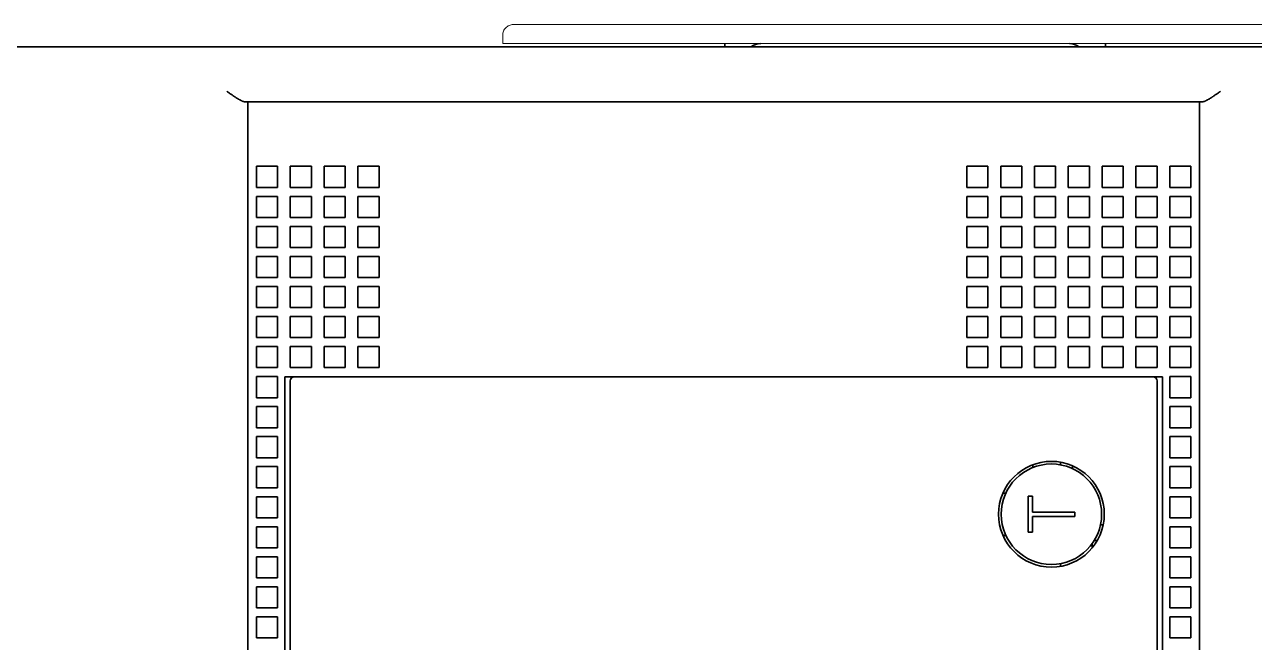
# Model space of a CAD drawing. Header units: millimetres. Extents: x -161 to 18, y -4 to 4.
# Drawn here: x 9.16 to 14.97, y 0.85 to 3.77 of the extents above; entities that cross this region are included whole.
import ezdxf

# ---------------------------------------------------------------- set-up
doc = ezdxf.new("R2010")
doc.units = ezdxf.units.MM
doc.linetypes.add('DASHSPACE', pattern=[30, 12, -18])

msp = doc.modelspace()

# ---------------------------------------------------------------- linework, layer by layer
at = {"color": 7, "linetype": 'DASHSPACE', "lineweight": 13, "ltscale": 0.025}
msp.add_line((11.4672, 3.7716), (11.5672, 3.7716), dxfattribs=at)
at = {"color": 7, "linetype": 'DASHSPACE', "lineweight": 13}
for p, q in [((15.1672, 3.7716), (11.5672, 3.7716)), ((15.1672, 3.6816), (11.5672, 3.6816))]:
    msp.add_line(p, q, dxfattribs=at)
at = {"color": 7, "lineweight": 35}
for p, q in [((7.0322, 3.6666), (16.5922, 3.6666)), ((11.7122, 3.6666), (7.1622, 3.6666)), ((16.4622, 3.6666), (14.2622, 3.6666)), ((10.2122, 3.4066), (14.7122, 3.4066)), ((10.2122, 3.1566), (10.2122, -3.4434)), ((14.7122, 3.1566), (14.7122, -3.4434)), ((14.5372, 2.1066), (10.3872, 2.1066)), ((10.3872, -2.3934), (10.3872, 2.1066)), ((14.4922, 2.1066), (10.4322, 2.1066)), ((14.5372, 2.1066), (14.5372, -2.3934)), ((10.4122, 2.0169), (10.4122, -2.3037)), ((14.5122, -2.3037), (14.5122, 2.0169))]:
    msp.add_line(p, q, dxfattribs=at)
at = {"color": 7, "linetype": 'DASHSPACE', "lineweight": 13, "ltscale": 0.01}
msp.add_line((11.4172, 3.6816), (11.4172, 3.7216), dxfattribs=at)
at = {"color": 7, "linetype": 'DASHSPACE', "lineweight": 13, "ltscale": 0.0375}
msp.add_line((11.5672, 3.6816), (11.4172, 3.6816), dxfattribs=at)
at = {"color": 7, "lineweight": 35, "ltscale": 0.0525}
msp.add_line((12.4622, 3.6666), (12.2522, 3.6666), dxfattribs=at)
at = {"color": 7, "lineweight": 35, "ltscale": 0.00375}
for p, q in [((12.4672, 3.6666), (12.4672, 3.6816)), ((14.2672, 3.6666), (14.2672, 3.6816))]:
    msp.add_line(p, q, dxfattribs=at)
at = {"color": 7, "lineweight": 35, "ltscale": 0.003349}
for p, q in [((10.1988, 3.4066), (10.2122, 3.4066)), ((14.7122, 3.4066), (14.7256, 3.4066))]:
    msp.add_line(p, q, dxfattribs=at)
at = {"color": 7, "lineweight": 35, "ltscale": 0.0625}
for p, q in [((10.2122, 3.1566), (10.2122, 3.4066)), ((14.7122, 3.4066), (14.7122, 3.1566))]:
    msp.add_line(p, q, dxfattribs=at)
at = {"color": 7, "lineweight": 35, "ltscale": 0.025}
for p, q in [((10.2522, 3.0016), (10.2522, 3.1016)), ((10.2522, 3.1016), (10.3522, 3.1016)), ((10.3522, 3.0016), (10.3522, 3.1016)), ((10.4122, 3.1016), (10.5122, 3.1016)), ((10.4122, 3.0016), (10.4122, 3.1016)), ((10.5122, 3.0016), (10.5122, 3.1016)), ((10.5722, 3.1016), (10.6722, 3.1016)), ((10.5722, 3.0016), (10.5722, 3.1016)), ((10.6722, 3.0016), (10.6722, 3.1016)), ((10.7322, 3.1016), (10.8322, 3.1016)), ((10.7322, 3.0016), (10.7322, 3.1016)), ((10.8322, 3.0016), (10.8322, 3.1016)), ((13.6122, 3.1016), (13.7122, 3.1016)), ((13.6122, 3.0016), (13.6122, 3.1016)), ((13.7122, 3.0016), (13.7122, 3.1016)), ((13.7722, 3.1016), (13.8722, 3.1016)), ((13.7722, 3.0016), (13.7722, 3.1016)), ((13.8722, 3.0016), (13.8722, 3.1016)), ((13.9322, 3.1016), (14.0322, 3.1016)), ((13.9322, 3.0016), (13.9322, 3.1016)), ((14.0322, 3.0016), (14.0322, 3.1016)), ((14.0922, 3.1016), (14.1922, 3.1016)), ((14.0922, 3.0016), (14.0922, 3.1016)), ((14.1922, 3.0016), (14.1922, 3.1016)), ((14.2522, 3.1016), (14.3522, 3.1016)), ((14.2522, 3.0016), (14.2522, 3.1016)), ((14.3522, 3.0016), (14.3522, 3.1016)), ((14.4122, 3.1016), (14.5122, 3.1016)), ((14.4122, 3.0016), (14.4122, 3.1016)), ((14.5122, 3.0016), (14.5122, 3.1016)), ((14.5722, 3.0016), (14.5722, 3.1016)), ((14.6722, 3.1016), (14.5722, 3.1016)), ((14.6722, 3.0016), (14.6722, 3.1016)), ((10.2522, 3.0016), (10.3522, 3.0016)), ((10.4122, 3.0016), (10.5122, 3.0016)), ((10.5722, 3.0016), (10.6722, 3.0016)), ((10.7322, 3.0016), (10.8322, 3.0016)), ((13.6122, 3.0016), (13.7122, 3.0016)), ((13.7722, 3.0016), (13.8722, 3.0016)), ((13.9322, 3.0016), (14.0322, 3.0016)), ((14.0922, 3.0016), (14.1922, 3.0016)), ((14.2522, 3.0016), (14.3522, 3.0016)), ((14.4122, 3.0016), (14.5122, 3.0016)), ((14.6722, 3.0016), (14.5722, 3.0016)), ((10.2522, 2.8596), (10.2522, 2.9596)), ((10.2522, 2.9596), (10.3522, 2.9596)), ((10.3522, 2.8596), (10.3522, 2.9596)), ((10.4122, 2.9596), (10.5122, 2.9596)), ((10.4122, 2.8596), (10.4122, 2.9596)), ((10.5122, 2.8596), (10.5122, 2.9596)), ((10.5722, 2.9596), (10.6722, 2.9596)), ((10.5722, 2.8596), (10.5722, 2.9596)), ((10.6722, 2.8596), (10.6722, 2.9596)), ((10.7322, 2.9596), (10.8322, 2.9596)), ((10.7322, 2.8596), (10.7322, 2.9596)), ((10.8322, 2.8596), (10.8322, 2.9596)), ((13.6122, 2.9596), (13.7122, 2.9596)), ((13.6122, 2.8596), (13.6122, 2.9596)), ((13.7122, 2.8596), (13.7122, 2.9596)), ((13.7722, 2.9596), (13.8722, 2.9596)), ((13.7722, 2.8596), (13.7722, 2.9596)), ((13.8722, 2.8596), (13.8722, 2.9596)), ((13.9322, 2.9596), (14.0322, 2.9596)), ((13.9322, 2.8596), (13.9322, 2.9596)), ((14.0322, 2.8596), (14.0322, 2.9596)), ((14.0922, 2.9596), (14.1922, 2.9596)), ((14.0922, 2.8596), (14.0922, 2.9596)), ((14.1922, 2.8596), (14.1922, 2.9596)), ((14.2522, 2.9596), (14.3522, 2.9596)), ((14.2522, 2.8596), (14.2522, 2.9596)), ((14.3522, 2.8596), (14.3522, 2.9596)), ((14.4122, 2.9596), (14.5122, 2.9596)), ((14.4122, 2.8596), (14.4122, 2.9596)), ((14.5122, 2.8596), (14.5122, 2.9596)), ((14.5722, 2.8596), (14.5722, 2.9596)), ((14.6722, 2.9596), (14.5722, 2.9596)), ((14.6722, 2.8596), (14.6722, 2.9596)), ((10.2522, 2.8596), (10.3522, 2.8596)), ((10.4122, 2.8596), (10.5122, 2.8596)), ((10.5722, 2.8596), (10.6722, 2.8596)), ((10.7322, 2.8596), (10.8322, 2.8596)), ((13.6122, 2.8596), (13.7122, 2.8596)), ((13.7722, 2.8596), (13.8722, 2.8596)), ((13.9322, 2.8596), (14.0322, 2.8596)), ((14.0922, 2.8596), (14.1922, 2.8596)), ((14.2522, 2.8596), (14.3522, 2.8596)), ((14.4122, 2.8596), (14.5122, 2.8596)), ((14.6722, 2.8596), (14.5722, 2.8596)), ((10.2522, 2.7176), (10.2522, 2.8176)), ((10.2522, 2.8176), (10.3522, 2.8176)), ((10.3522, 2.7176), (10.3522, 2.8176)), ((10.4122, 2.8176), (10.5122, 2.8176)), ((10.4122, 2.7176), (10.4122, 2.8176)), ((10.5122, 2.7176), (10.5122, 2.8176)), ((10.5722, 2.8176), (10.6722, 2.8176)), ((10.5722, 2.7176), (10.5722, 2.8176)), ((10.6722, 2.7176), (10.6722, 2.8176)), ((10.7322, 2.8176), (10.8322, 2.8176)), ((10.7322, 2.7176), (10.7322, 2.8176)), ((10.8322, 2.7176), (10.8322, 2.8176)), ((13.6122, 2.8176), (13.7122, 2.8176)), ((13.6122, 2.7176), (13.6122, 2.8176)), ((13.7122, 2.7176), (13.7122, 2.8176)), ((13.7722, 2.8176), (13.8722, 2.8176)), ((13.7722, 2.7176), (13.7722, 2.8176)), ((13.8722, 2.7176), (13.8722, 2.8176)), ((13.9322, 2.8176), (14.0322, 2.8176)), ((13.9322, 2.7176), (13.9322, 2.8176)), ((14.0322, 2.7176), (14.0322, 2.8176)), ((14.0922, 2.8176), (14.1922, 2.8176)), ((14.0922, 2.7176), (14.0922, 2.8176)), ((14.1922, 2.7176), (14.1922, 2.8176)), ((14.2522, 2.8176), (14.3522, 2.8176)), ((14.2522, 2.7176), (14.2522, 2.8176)), ((14.3522, 2.7176), (14.3522, 2.8176)), ((14.4122, 2.8176), (14.5122, 2.8176)), ((14.4122, 2.7176), (14.4122, 2.8176)), ((14.5122, 2.7176), (14.5122, 2.8176)), ((14.5722, 2.7176), (14.5722, 2.8176)), ((14.6722, 2.8176), (14.5722, 2.8176)), ((14.6722, 2.7176), (14.6722, 2.8176)), ((10.2522, 2.7176), (10.3522, 2.7176)), ((10.2522, 2.5756), (10.2522, 2.6756)), ((10.2522, 2.6756), (10.3522, 2.6756)), ((10.3522, 2.5756), (10.3522, 2.6756)), ((10.4122, 2.7176), (10.5122, 2.7176)), ((10.4122, 2.6756), (10.5122, 2.6756)), ((10.4122, 2.5756), (10.4122, 2.6756)), ((10.5122, 2.5756), (10.5122, 2.6756)), ((10.5722, 2.7176), (10.6722, 2.7176)), ((10.5722, 2.6756), (10.6722, 2.6756)), ((10.5722, 2.5756), (10.5722, 2.6756)), ((10.6722, 2.5756), (10.6722, 2.6756)), ((10.7322, 2.7176), (10.8322, 2.7176)), ((10.7322, 2.6756), (10.8322, 2.6756)), ((10.7322, 2.5756), (10.7322, 2.6756)), ((10.8322, 2.5756), (10.8322, 2.6756)), ((13.6122, 2.7176), (13.7122, 2.7176)), ((13.6122, 2.6756), (13.7122, 2.6756)), ((13.6122, 2.5756), (13.6122, 2.6756)), ((13.7122, 2.5756), (13.7122, 2.6756)), ((13.7722, 2.7176), (13.8722, 2.7176)), ((13.7722, 2.6756), (13.8722, 2.6756)), ((13.7722, 2.5756), (13.7722, 2.6756)), ((13.8722, 2.5756), (13.8722, 2.6756)), ((13.9322, 2.7176), (14.0322, 2.7176)), ((13.9322, 2.6756), (14.0322, 2.6756)), ((13.9322, 2.5756), (13.9322, 2.6756)), ((14.0322, 2.5756), (14.0322, 2.6756)), ((14.0922, 2.7176), (14.1922, 2.7176)), ((14.0922, 2.6756), (14.1922, 2.6756)), ((14.0922, 2.5756), (14.0922, 2.6756)), ((14.1922, 2.5756), (14.1922, 2.6756)), ((14.2522, 2.7176), (14.3522, 2.7176)), ((14.2522, 2.6756), (14.3522, 2.6756)), ((14.2522, 2.5756), (14.2522, 2.6756)), ((14.3522, 2.5756), (14.3522, 2.6756)), ((14.4122, 2.7176), (14.5122, 2.7176)), ((14.4122, 2.6756), (14.5122, 2.6756)), ((14.4122, 2.5756), (14.4122, 2.6756)), ((14.5122, 2.5756), (14.5122, 2.6756)), ((14.6722, 2.7176), (14.5722, 2.7176)), ((14.5722, 2.5756), (14.5722, 2.6756)), ((14.6722, 2.6756), (14.5722, 2.6756)), ((14.6722, 2.5756), (14.6722, 2.6756)), ((10.2522, 2.5756), (10.3522, 2.5756)), ((10.4122, 2.5756), (10.5122, 2.5756)), ((10.5722, 2.5756), (10.6722, 2.5756)), ((10.7322, 2.5756), (10.8322, 2.5756)), ((13.6122, 2.5756), (13.7122, 2.5756)), ((13.7722, 2.5756), (13.8722, 2.5756)), ((13.9322, 2.5756), (14.0322, 2.5756)), ((14.0922, 2.5756), (14.1922, 2.5756)), ((14.2522, 2.5756), (14.3522, 2.5756)), ((14.4122, 2.5756), (14.5122, 2.5756)), ((14.6722, 2.5756), (14.5722, 2.5756)), ((10.2522, 2.4336), (10.2522, 2.5336)), ((10.2522, 2.5336), (10.3522, 2.5336)), ((10.3522, 2.4336), (10.3522, 2.5336)), ((10.4122, 2.5336), (10.5122, 2.5336)), ((10.4122, 2.4336), (10.4122, 2.5336)), ((10.5122, 2.4336), (10.5122, 2.5336)), ((10.5722, 2.5336), (10.6722, 2.5336)), ((10.5722, 2.4336), (10.5722, 2.5336)), ((10.6722, 2.4336), (10.6722, 2.5336)), ((10.7322, 2.5336), (10.8322, 2.5336)), ((10.7322, 2.4336), (10.7322, 2.5336)), ((10.8322, 2.4336), (10.8322, 2.5336)), ((13.6122, 2.5336), (13.7122, 2.5336)), ((13.6122, 2.4336), (13.6122, 2.5336)), ((13.7122, 2.4336), (13.7122, 2.5336)), ((13.7722, 2.5336), (13.8722, 2.5336)), ((13.7722, 2.4336), (13.7722, 2.5336)), ((13.8722, 2.4336), (13.8722, 2.5336)), ((13.9322, 2.5336), (14.0322, 2.5336)), ((13.9322, 2.4336), (13.9322, 2.5336)), ((14.0322, 2.4336), (14.0322, 2.5336)), ((14.0922, 2.5336), (14.1922, 2.5336)), ((14.0922, 2.4336), (14.0922, 2.5336)), ((14.1922, 2.4336), (14.1922, 2.5336)), ((14.2522, 2.5336), (14.3522, 2.5336)), ((14.2522, 2.4336), (14.2522, 2.5336)), ((14.3522, 2.4336), (14.3522, 2.5336)), ((14.4122, 2.5336), (14.5122, 2.5336)), ((14.4122, 2.4336), (14.4122, 2.5336)), ((14.5122, 2.4336), (14.5122, 2.5336)), ((14.5722, 2.4336), (14.5722, 2.5336)), ((14.6722, 2.5336), (14.5722, 2.5336)), ((14.6722, 2.4336), (14.6722, 2.5336)), ((10.2522, 2.4336), (10.3522, 2.4336)), ((10.2522, 2.2916), (10.2522, 2.3916)), ((10.2522, 2.3916), (10.3522, 2.3916)), ((10.3522, 2.2916), (10.3522, 2.3916)), ((10.4122, 2.4336), (10.5122, 2.4336)), ((10.4122, 2.3916), (10.5122, 2.3916)), ((10.4122, 2.2916), (10.4122, 2.3916)), ((10.5122, 2.2916), (10.5122, 2.3916)), ((10.5722, 2.4336), (10.6722, 2.4336)), ((10.5722, 2.3916), (10.6722, 2.3916)), ((10.5722, 2.2916), (10.5722, 2.3916)), ((10.6722, 2.2916), (10.6722, 2.3916)), ((10.7322, 2.4336), (10.8322, 2.4336)), ((10.7322, 2.3916), (10.8322, 2.3916)), ((10.7322, 2.2916), (10.7322, 2.3916)), ((10.8322, 2.2916), (10.8322, 2.3916)), ((13.6122, 2.4336), (13.7122, 2.4336)), ((13.6122, 2.3916), (13.7122, 2.3916)), ((13.6122, 2.2916), (13.6122, 2.3916)), ((13.7122, 2.2916), (13.7122, 2.3916)), ((13.7722, 2.4336), (13.8722, 2.4336)), ((13.7722, 2.3916), (13.8722, 2.3916)), ((13.7722, 2.2916), (13.7722, 2.3916)), ((13.8722, 2.2916), (13.8722, 2.3916)), ((13.9322, 2.4336), (14.0322, 2.4336)), ((13.9322, 2.3916), (14.0322, 2.3916)), ((13.9322, 2.2916), (13.9322, 2.3916)), ((14.0322, 2.2916), (14.0322, 2.3916)), ((14.0922, 2.4336), (14.1922, 2.4336)), ((14.0922, 2.3916), (14.1922, 2.3916)), ((14.0922, 2.2916), (14.0922, 2.3916)), ((14.1922, 2.2916), (14.1922, 2.3916)), ((14.2522, 2.4336), (14.3522, 2.4336)), ((14.2522, 2.3916), (14.3522, 2.3916)), ((14.2522, 2.2916), (14.2522, 2.3916)), ((14.3522, 2.2916), (14.3522, 2.3916)), ((14.4122, 2.4336), (14.5122, 2.4336)), ((14.4122, 2.3916), (14.5122, 2.3916)), ((14.4122, 2.2916), (14.4122, 2.3916)), ((14.5122, 2.2916), (14.5122, 2.3916)), ((14.6722, 2.4336), (14.5722, 2.4336)), ((14.5722, 2.2916), (14.5722, 2.3916)), ((14.6722, 2.3916), (14.5722, 2.3916)), ((14.6722, 2.2916), (14.6722, 2.3916)), ((10.2522, 2.2916), (10.3522, 2.2916)), ((10.4122, 2.2916), (10.5122, 2.2916)), ((10.5722, 2.2916), (10.6722, 2.2916)), ((10.7322, 2.2916), (10.8322, 2.2916)), ((13.6122, 2.2916), (13.7122, 2.2916)), ((13.7722, 2.2916), (13.8722, 2.2916)), ((13.9322, 2.2916), (14.0322, 2.2916)), ((14.0922, 2.2916), (14.1922, 2.2916)), ((14.2522, 2.2916), (14.3522, 2.2916)), ((14.4122, 2.2916), (14.5122, 2.2916)), ((14.6722, 2.2916), (14.5722, 2.2916)), ((10.2522, 2.1496), (10.2522, 2.2496)), ((10.2522, 2.2496), (10.3522, 2.2496)), ((10.3522, 2.1496), (10.3522, 2.2496)), ((10.4122, 2.1496), (10.4122, 2.2496)), ((10.4122, 2.2496), (10.5122, 2.2496)), ((10.5122, 2.1496), (10.5122, 2.2496)), ((10.5722, 2.2496), (10.6722, 2.2496)), ((10.5722, 2.1496), (10.5722, 2.2496)), ((10.6722, 2.1496), (10.6722, 2.2496)), ((10.7322, 2.2496), (10.8322, 2.2496)), ((10.7322, 2.1496), (10.7322, 2.2496)), ((10.8322, 2.1496), (10.8322, 2.2496)), ((13.6122, 2.2496), (13.7122, 2.2496)), ((13.6122, 2.1496), (13.6122, 2.2496)), ((13.7122, 2.1496), (13.7122, 2.2496)), ((13.7722, 2.2496), (13.8722, 2.2496)), ((13.7722, 2.1496), (13.7722, 2.2496)), ((13.8722, 2.1496), (13.8722, 2.2496)), ((13.9322, 2.2496), (14.0322, 2.2496)), ((13.9322, 2.1496), (13.9322, 2.2496)), ((14.0322, 2.1496), (14.0322, 2.2496)), ((14.0922, 2.2496), (14.1922, 2.2496)), ((14.0922, 2.1496), (14.0922, 2.2496)), ((14.1922, 2.1496), (14.1922, 2.2496)), ((14.2522, 2.2496), (14.3522, 2.2496)), ((14.2522, 2.1496), (14.2522, 2.2496)), ((14.3522, 2.1496), (14.3522, 2.2496)), ((14.4122, 2.2496), (14.5122, 2.2496)), ((14.4122, 2.1496), (14.4122, 2.2496)), ((14.5122, 2.1496), (14.5122, 2.2496)), ((14.5722, 2.1496), (14.5722, 2.2496)), ((14.6722, 2.2496), (14.5722, 2.2496)), ((14.6722, 2.1496), (14.6722, 2.2496)), ((10.2522, 2.1496), (10.3522, 2.1496)), ((10.2522, 2.0076), (10.2522, 2.1076)), ((10.2522, 2.1076), (10.3522, 2.1076)), ((10.3522, 2.0076), (10.3522, 2.1076)), ((10.4122, 2.1496), (10.5122, 2.1496)), ((10.5722, 2.1496), (10.6722, 2.1496)), ((10.7322, 2.1496), (10.8322, 2.1496)), ((13.6122, 2.1496), (13.7122, 2.1496)), ((13.7722, 2.1496), (13.8722, 2.1496)), ((13.9322, 2.1496), (14.0322, 2.1496)), ((14.0922, 2.1496), (14.1922, 2.1496)), ((14.2522, 2.1496), (14.3522, 2.1496)), ((14.4122, 2.1496), (14.5122, 2.1496)), ((14.6722, 2.1496), (14.5722, 2.1496)), ((14.5722, 2.0076), (14.5722, 2.1076)), ((14.6722, 2.1076), (14.5722, 2.1076)), ((14.6722, 2.0076), (14.6722, 2.1076)), ((10.2522, 2.0076), (10.3522, 2.0076)), ((14.6722, 2.0076), (14.5722, 2.0076)), ((10.2522, 1.8656), (10.2522, 1.9656)), ((10.2522, 1.9656), (10.3522, 1.9656)), ((10.3522, 1.8656), (10.3522, 1.9656)), ((14.5722, 1.8656), (14.5722, 1.9656)), ((14.6722, 1.9656), (14.5722, 1.9656)), ((14.6722, 1.8656), (14.6722, 1.9656)), ((10.2522, 1.8656), (10.3522, 1.8656)), ((14.6722, 1.8656), (14.5722, 1.8656)), ((10.2522, 1.7236), (10.2522, 1.8236)), ((10.2522, 1.8236), (10.3522, 1.8236)), ((10.3522, 1.7236), (10.3522, 1.8236)), ((14.5722, 1.7236), (14.5722, 1.8236)), ((14.6722, 1.8236), (14.5722, 1.8236)), ((14.6722, 1.7236), (14.6722, 1.8236)), ((10.2522, 1.7236), (10.3522, 1.7236)), ((14.6722, 1.7236), (14.5722, 1.7236)), ((10.2522, 1.5816), (10.2522, 1.6816)), ((10.2522, 1.6816), (10.3522, 1.6816)), ((10.3522, 1.5816), (10.3522, 1.6816)), ((14.5722, 1.5816), (14.5722, 1.6816)), ((14.6722, 1.6816), (14.5722, 1.6816)), ((14.6722, 1.5816), (14.6722, 1.6816)), ((10.2522, 1.5816), (10.3522, 1.5816)), ((14.6722, 1.5816), (14.5722, 1.5816)), ((10.2522, 1.4396), (10.2522, 1.5396)), ((10.2522, 1.5396), (10.3522, 1.5396)), ((10.3522, 1.4396), (10.3522, 1.5396)), ((14.5722, 1.4396), (14.5722, 1.5396)), ((14.6722, 1.5396), (14.5722, 1.5396)), ((14.6722, 1.4396), (14.6722, 1.5396)), ((10.2522, 1.4396), (10.3522, 1.4396)), ((10.2522, 1.2976), (10.2522, 1.3976)), ((10.2522, 1.3976), (10.3522, 1.3976)), ((10.3522, 1.2976), (10.3522, 1.3976)), ((14.6722, 1.4396), (14.5722, 1.4396)), ((14.5722, 1.2976), (14.5722, 1.3976)), ((14.6722, 1.3976), (14.5722, 1.3976)), ((14.6722, 1.2976), (14.6722, 1.3976)), ((10.2522, 1.2976), (10.3522, 1.2976)), ((14.6722, 1.2976), (14.5722, 1.2976)), ((10.2522, 1.1556), (10.2522, 1.2556)), ((10.2522, 1.2556), (10.3522, 1.2556)), ((10.3522, 1.1556), (10.3522, 1.2556)), ((14.5722, 1.1556), (14.5722, 1.2556)), ((14.6722, 1.2556), (14.5722, 1.2556)), ((14.6722, 1.1556), (14.6722, 1.2556)), ((10.2522, 1.1556), (10.3522, 1.1556)), ((10.2522, 1.0136), (10.2522, 1.1136)), ((10.2522, 1.1136), (10.3522, 1.1136)), ((10.3522, 1.0136), (10.3522, 1.1136)), ((14.6722, 1.1556), (14.5722, 1.1556)), ((14.5722, 1.0136), (14.5722, 1.1136)), ((14.6722, 1.1136), (14.5722, 1.1136)), ((14.6722, 1.0136), (14.6722, 1.1136)), ((10.2522, 1.0136), (10.3522, 1.0136)), ((14.6722, 1.0136), (14.5722, 1.0136)), ((10.2522, 0.8716), (10.2522, 0.9716)), ((10.2522, 0.9716), (10.3522, 0.9716)), ((10.3522, 0.8716), (10.3522, 0.9716)), ((14.5722, 0.8716), (14.5722, 0.9716)), ((14.6722, 0.9716), (14.5722, 0.9716)), ((14.6722, 0.8716), (14.6722, 0.9716)), ((10.2522, 0.8716), (10.3522, 0.8716)), ((14.6722, 0.8716), (14.5722, 0.8716))]:
    msp.add_line(p, q, dxfattribs=at)
at = {"color": 7, "lineweight": 35, "ltscale": 0.017437}
for p, q in [((10.4122, 2.0866), (10.4122, 2.0169)), ((14.5122, 2.0169), (14.5122, 2.0866))]:
    msp.add_line(p, q, dxfattribs=at)
at = {"color": 7, "lineweight": 35, "ltscale": 0.003348}
msp.add_line((13.9247, 1.6908), (13.9247, 1.6774), dxfattribs=at)
at = {"color": 7, "lineweight": 35, "ltscale": 0.003174}
for p, q in [((14.0547, 1.703), (14.0547, 1.6903)), ((14.0547, 1.2229), (14.0547, 1.2102))]:
    msp.add_line(p, q, dxfattribs=at)
at = {"color": 7, "lineweight": 35, "ltscale": 0.003427}
for p, q in [((14.1122, 1.672), (14.1122, 1.6857)), ((13.7831, 1.5566), (13.7968, 1.5566)), ((13.7831, 1.3566), (13.7968, 1.3566))]:
    msp.add_line(p, q, dxfattribs=at)
at = {"color": 7, "lineweight": 35, "ltscale": 0.005}
for p, q in [((13.9222, 1.5416), (13.9022, 1.5416)), ((14.1222, 1.4466), (14.1222, 1.4666)), ((13.9222, 1.3716), (13.9022, 1.3716))]:
    msp.add_line(p, q, dxfattribs=at)
at = {"color": 7, "lineweight": 35, "ltscale": 0.0425}
msp.add_line((13.9022, 1.3716), (13.9022, 1.5416), dxfattribs=at)
at = {"color": 7, "lineweight": 35, "ltscale": 0.01875}
for p, q in [((13.9222, 1.4666), (13.9222, 1.5416)), ((13.9222, 1.3716), (13.9222, 1.4466))]:
    msp.add_line(p, q, dxfattribs=at)
at = {"color": 7, "lineweight": 35, "ltscale": 0.05}
for p, q in [((14.1222, 1.4666), (13.9222, 1.4666)), ((14.1222, 1.4466), (13.9222, 1.4466))]:
    msp.add_line(p, q, dxfattribs=at)
at = {"color": 7, "lineweight": 35, "ltscale": 0.003193}
msp.add_line((14.2571, 1.4066), (14.2444, 1.4066), dxfattribs=at)
at = {"color": 7, "lineweight": 35, "ltscale": 0.005101}
msp.add_line((14.2047, 1.3175), (14.2047, 1.2971), dxfattribs=at)
at = {"color": 7, "lineweight": 35, "ltscale": 0.003641}
msp.add_line((14.2287, 1.3316), (14.2141, 1.3316), dxfattribs=at)
msp.add_line((14.2287, 1.3316), (14.2141, 1.3316), dxfattribs=at)
at = {"color": 7, "lineweight": 35}
for radius in [0.25, 0.2375]:
    msp.add_circle((14.0122, 1.4566), radius, dxfattribs=at)
at = {"color": 7, "linetype": 'DASHSPACE', "lineweight": 13}
msp.add_arc((11.4672, 3.7216), 0.05, 90, 180, dxfattribs=at)
at = {"color": 7, "lineweight": 35}
for centre, radius, start, end in [((12.6372, 3.6016), 0.08, 90, 125.65997), ((14.0972, 3.6016), 0.08, 54.34003, 90), ((10.4322, 2.0866), 0.02, 90, 180), ((14.4922, 2.0866), 0.02, 0, 90)]:
    msp.add_arc(centre, radius, start, end, dxfattribs=at)
for points in [[(10.1988, 3.4066), (10.1979, 3.4066), (10.196, 3.4067), (10.1931, 3.4073), (10.1901, 3.4082), (10.1869, 3.4094), (10.1835, 3.4108), (10.18, 3.4124), (10.1765, 3.4142), (10.1728, 3.4162), (10.169, 3.4184), (10.1652, 3.4207), (10.1613, 3.4231), (10.1574, 3.4255), (10.1534, 3.4281), (10.1494, 3.4308), (10.1453, 3.4335), (10.1412, 3.4363), (10.1371, 3.4391), (10.133, 3.442), (10.1289, 3.4448), (10.1247, 3.4478), (10.1205, 3.4507), (10.1164, 3.4536), (10.1136, 3.4556), (10.1122, 3.4566)], [(14.7256, 3.4066), (14.7265, 3.4066), (14.7283, 3.4067), (14.7312, 3.4073), (14.7343, 3.4082), (14.7375, 3.4094), (14.7409, 3.4108), (14.7443, 3.4124), (14.7479, 3.4142), (14.7516, 3.4162), (14.7553, 3.4184), (14.7592, 3.4207), (14.763, 3.4231), (14.767, 3.4255), (14.771, 3.4281), (14.775, 3.4308), (14.779, 3.4335), (14.7831, 3.4363), (14.7872, 3.4391), (14.7914, 3.442), (14.7955, 3.4448), (14.7997, 3.4478), (14.8038, 3.4507), (14.808, 3.4536), (14.8108, 3.4556), (14.8122, 3.4566)]]:
    msp.add_open_spline(points, degree=3, knots=[0, 0, 0, 0, 0.026765, 0.05605, 0.087884, 0.122147, 0.15864, 0.197134, 0.237405, 0.279263, 0.322548, 0.367094, 0.412749, 0.459374, 0.506848, 0.555059, 0.60391, 0.653309, 0.703175, 0.753429, 0.803998, 0.854815, 0.905815, 0.956934, 1.008112, 1.008112, 1.008112, 1.008112], dxfattribs=at)

doc.saveas('drawing.dxf')
